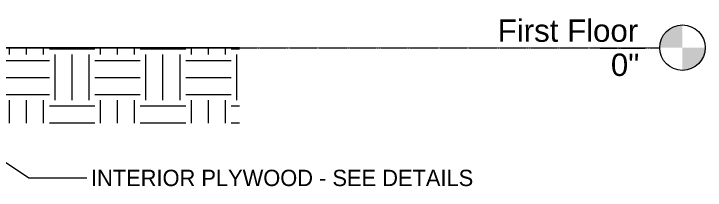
# Model space of a CAD drawing. Header units: inches. Extents: x -23565 to -21, y -324 to 853.
# Drawn here: x -20793 to -20063, y -150 to 36 of the extents above; entities that cross this region are included whole.
import ezdxf

# ---------------------------------------------------------------- set-up
doc = ezdxf.new("R2010")
doc.units = ezdxf.units.IN
doc.header["$MEASUREMENT"] = 0
doc.linetypes.add('Grid Line 1_2_', pattern=[0.875, 0.5, -0.125, 0.125, -0.125])
for name, color, linetype, lineweight in [('A-ANNO-IDEN', 131, 'Continuous', 9), ('A-FLOR-LEVL', 51, 'Continuous', 9), ('C-TOPO', 7, 'Continuous', 13)]:
    doc.layers.add(name, color=color, linetype=linetype, lineweight=lineweight)
doc.styles.add('Arial', font='arial.ttf', dxfattribs={"height": 23.60479})
doc.styles.add('Century Gothic', font='GOTHIC.TTF', dxfattribs={"height": 17.245342})

# ---------------------------------------------------------------- blocks, each defined once
blk = doc.blocks.new('Level - Level Head - Circle-15001-Building Section - North_South looking West _ Clinic')
at = {"layer": 'A-FLOR-LEVL'}
h = blk.add_hatch(color=256, dxfattribs=at)
edge = h.paths.add_edge_path(flags=0)
edge.add_line((-20087.4, 0), (-20111.4, 0))
edge.add_arc((-20087.4, 0), 24, 90, 180, ccw=False)
edge.add_line((-20087.4, 24), (-20087.4, 0))
h = blk.add_hatch(color=256, dxfattribs=at)
edge = h.paths.add_edge_path(flags=0)
edge.add_line((-20087.4, -24), (-20087.4, 0))
edge.add_line((-20087.4, 0), (-20063.4, 0))
edge.add_arc((-20087.4, 0), 24, 270, 360, ccw=False)
blk.add_circle((-20087.4, 0), 24, dxfattribs=at)

msp = doc.modelspace()

# ---------------------------------------------------------------- hatches: boundary and pattern name
at = {"layer": 'C-TOPO', "lineweight": 9}
h = msp.add_hatch(dxfattribs=at)
h.set_pattern_fill('FP_2', color=8, style=0, pattern_type=2)
h.set_pattern_definition([(0, (-21811.89, 94.61), (48, 48), [48, -48]), (0, (-21811.89, 112.61), (48, 48), [48, -48]), (0, (-21811.89, 130.61), (48, 48), [48, -48]), (90, (-21805.89, 136.61), (-48, 48), [48, -48]), (90, (-21787.89, 136.61), (-48, 48), [48, -48]), (90, (-21769.89, 136.61), (-48, 48), [48, -48])])
h.paths.add_polyline_path([(-20864.829, -79.68207), (-20554.959, -79.68207), (-20554.959, 0), (-20889.55281, 0), (-20889.55281, -36), (-20886.55281, -36), (-20886.55281, -48), (-20904.55281, -48), (-20904.55281, -36), (-20899.55281, -36), (-20899.55281, -6), (-22790.80281, -6), (-22790.80281, -36), (-22785.80281, -36), (-22785.80281, -48), (-22803.80281, -48), (-22803.80281, -36), (-22800.80281, -36), (-22800.80281, 0), (-23033.919, 0), (-23033.919, -79.68207), (-20886.55281, -79.68207)], flags=0)
h.paths.add_polyline_path([(-22535.60784, -24), (-22551.60784, -24), (-22551.60784, -12), (-22535.60784, -12)], flags=0)

# ---------------------------------------------------------------- linework, layer by layer
at = {"layer": 'A-ANNO-IDEN', "color": 153}
for p, q in [((-21022.89999, 26.09905), (-20777.62918, -137.15983)), ((-20777.62918, -137.15983), (-20711.91723, -137.15983))]:
    msp.add_line(p, q, dxfattribs=at)
at = {"layer": 'C-TOPO'}
msp.add_line((-20889.05281, 0), (-20554.959, 0), dxfattribs=at)
at = {"layer": 'C-TOPO', "color": 8, "lineweight": 9}
msp.add_line((-20554.959, 0), (-20889.05281, 0), dxfattribs=at)

# ---------------------------------------------------------------- block references
at = {"layer": 'A-FLOR-LEVL'}
msp.add_blockref('Level - Level Head - Circle-15001-Building Section - North_South looking West _ Clinic', (0, 0), dxfattribs=at)

# ---------------------------------------------------------------- texts
at = {"layer": 'A-FLOR-LEVL', "insert": (-20134.10447, 29.83731), "char_height": 23.6047904, "width": 176.256, "attachment_point": 3, "line_spacing_factor": 0.938532, "style": 'Arial', "bg_fill": 3, "box_fill_scale": 1.25, "bg_fill_color": 0, "bg_fill_transparency": 0}
msp.add_mtext('First Floor', dxfattribs=at)

# ---------------------------------------------------------------- next in the draw order: texts
at = {"layer": 'A-ANNO-IDEN', "insert": (-20711.91723, -128.77163), "char_height": 17.2453416, "width": 452.52, "attachment_point": 1, "line_spacing_factor": 0.984117, "style": 'Century Gothic', "bg_fill": 3, "box_fill_scale": 1.25, "bg_fill_color": 0, "bg_fill_transparency": 0}
msp.add_mtext('INTERIOR PLYWOOD - SEE DETAILS', dxfattribs=at)
at = {"layer": 'A-FLOR-LEVL', "insert": (-20132.92853, -6.22526), "char_height": 23.60479, "width": 35.712, "attachment_point": 3, "line_spacing_factor": 0.938532, "style": 'Arial', "bg_fill": 3, "box_fill_scale": 1.25, "bg_fill_color": 0, "bg_fill_transparency": 0}
msp.add_mtext('0"', dxfattribs=at)

# ---------------------------------------------------------------- next in the draw order: linework, layer by layer
at = {"layer": 'A-FLOR-LEVL', "linetype": 'Grid Line 1_2_'}
msp.add_line((-23227.3711, 0), (-20111.40408, 0), dxfattribs=at)

doc.saveas('drawing.dxf')
